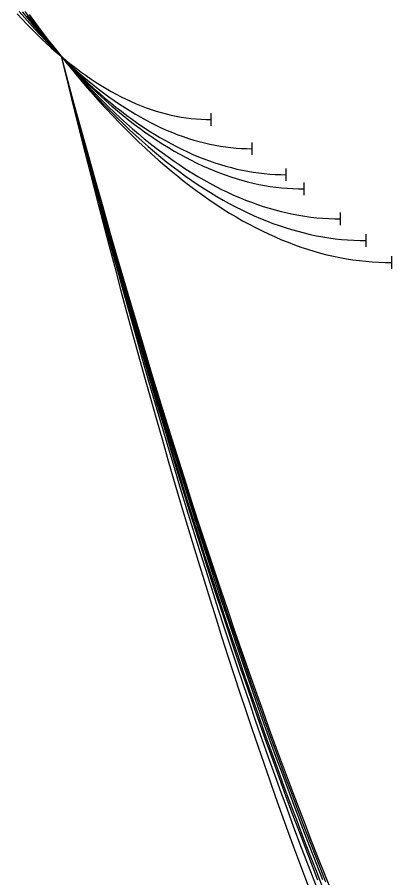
# Model space of a CAD drawing. Header units: metres. Extents: x -87 to 28195, y -4474 to 524.
# Drawn here: x 656 to 954, y -1033 to -347 of the extents above; entities that cross this region are included whole.
import ezdxf

# ---------------------------------------------------------------- set-up
doc = ezdxf.new("R2010")
doc.units = ezdxf.units.M
for name, color, linetype in [('CATENARIES_-10_bare', 7, 'Continuous'), ('CATENARIES_-10_ICE', 7, 'Continuous'), ('CATENARIES_-19_bare', 7, 'Continuous'), ('CATENARIES_-19_HEAVY_ICE', 7, 'Continuous'), ('CATENARIES_0', 7, 'Continuous'), ('CATENARIES_0_ICE', 7, 'Continuous'), ('CATENARIES_50_theoretical', 7, 'Continuous')]:
    doc.layers.add(name, color=color, linetype=linetype)

msp = doc.modelspace()

# ---------------------------------------------------------------- linework, layer by layer
at = {"layer": 'CATENARIES_-10_bare'}
msp.add_line((934, -529.51), (934, -519.51), dxfattribs=at)
for points in [[(666.22, -346.39, 0), (671.15, -352.89, 0), (676.07, -359.28, 0), (681, -365.54, 0), (685.93, -371.68, 0), (690.86, -377.7, 0), (695.82, -383.64, 0), (700.78, -389.45, 0), (705.75, -395.15, 0), (710.71, -400.71, 0), (715.67, -406.16, 0), (720.63, -411.48, 0), (725.59, -416.69, 0), (730.56, -421.76, 0), (735.52, -426.72, 0), (740.48, -431.55, 0), (745.44, -436.26, 0), (750.4, -440.85, 0), (755.37, -445.31, 0), (760.33, -449.65, 0), (765.29, -453.87, 0), (770.25, -457.97, 0), (775.21, -461.94, 0), (780.18, -465.79, 0), (785.14, -469.52, 0), (790.1, -473.13, 0), (795.06, -476.61, 0), (800.02, -479.98, 0), (804.99, -483.22, 0), (809.95, -486.33, 0), (814.91, -489.33, 0), (819.87, -492.2, 0), (824.83, -494.95, 0), (829.8, -497.58, 0), (834.76, -500.08, 0), (839.72, -502.46, 0), (844.68, -504.72, 0), (849.65, -506.86, 0), (854.61, -508.88, 0), (859.57, -510.77, 0), (864.53, -512.54, 0), (869.49, -514.19, 0), (874.46, -515.72, 0), (879.42, -517.12, 0), (884.38, -518.41, 0), (889.34, -519.57, 0), (894.3, -520.61, 0), (899.27, -521.52, 0), (904.23, -522.32, 0), (909.19, -522.99, 0), (914.15, -523.54, 0), (919.11, -523.97, 0), (924.08, -524.27, 0), (929.04, -524.45, 0), (934, -524.51, 0)], [(690.86, -377.7, 0), (696.26, -397.87, 0), (701.66, -417.86, 0), (707.07, -437.68, 0), (712.47, -457.32, 0), (717.87, -476.79, 0), (723.27, -496.07, 0), (728.68, -515.19, 0), (734.08, -534.13, 0), (739.48, -552.89, 0), (744.88, -571.48, 0), (750.29, -589.89, 0), (755.69, -608.13, 0), (761.09, -626.19, 0), (766.49, -644.08, 0), (771.89, -661.8, 0), (777.3, -679.34, 0), (782.7, -696.71, 0), (788.1, -713.9, 0), (793.5, -730.92, 0), (798.91, -747.77, 0), (804.31, -764.44, 0), (809.71, -780.94, 0), (815.11, -797.27, 0), (820.52, -813.43, 0), (825.92, -829.41, 0), (831.32, -845.22, 0), (836.72, -860.86, 0), (842.12, -876.32, 0), (847.53, -891.62, 0), (852.93, -906.74, 0), (858.33, -921.69, 0), (863.73, -936.47, 0), (869.14, -951.07, 0), (874.54, -965.51, 0), (879.94, -979.77, 0), (885.34, -993.87, 0), (890.75, -1007.79, 0), (896.15, -1021.54, 0), (901.55, -1035.12, 0)]]:
    msp.add_polyline3d(points, dxfattribs=at)
at = {"layer": 'CATENARIES_-10_ICE'}
msp.add_line((884.5, -488.35), (884.5, -478.35), dxfattribs=at)
for points in [[(663.62, -345.85, 0), (668.16, -351.45, 0), (672.7, -356.93, 0), (677.24, -362.3, 0), (681.78, -367.55, 0), (686.32, -372.68, 0), (690.86, -377.7, 0), (695.36, -382.56, 0), (699.87, -387.31, 0), (704.37, -391.94, 0), (708.87, -396.46, 0), (713.38, -400.86, 0), (717.88, -405.15, 0), (722.38, -409.32, 0), (726.89, -413.38, 0), (731.39, -417.32, 0), (735.89, -421.15, 0), (740.4, -424.87, 0), (744.9, -428.47, 0), (749.4, -431.95, 0), (753.91, -435.32, 0), (758.41, -438.58, 0), (762.91, -441.72, 0), (767.42, -444.75, 0), (771.92, -447.66, 0), (776.42, -450.46, 0), (780.93, -453.15, 0), (785.43, -455.72, 0), (789.93, -458.17, 0), (794.44, -460.51, 0), (798.94, -462.74, 0), (803.44, -464.85, 0), (807.95, -466.85, 0), (812.45, -468.74, 0), (816.95, -470.51, 0), (821.46, -472.16, 0), (825.96, -473.7, 0), (830.46, -475.13, 0), (834.96, -476.44, 0), (839.47, -477.64, 0), (843.97, -478.73, 0), (848.47, -479.7, 0), (852.98, -480.55, 0), (857.48, -481.3, 0), (861.98, -481.92, 0), (866.49, -482.44, 0), (870.99, -482.84, 0), (875.49, -483.12, 0), (880, -483.29, 0), (884.5, -483.35, 0)], [(690.86, -377.7, 0), (696.08, -397.68, 0), (701.3, -417.48, 0), (706.53, -437.11, 0), (711.75, -456.56, 0), (716.97, -475.84, 0), (722.19, -494.93, 0), (727.42, -513.86, 0), (732.64, -532.61, 0), (737.86, -551.18, 0), (743.08, -569.58, 0), (748.3, -587.81, 0), (753.53, -605.86, 0), (758.75, -623.73, 0), (763.97, -641.44, 0), (769.19, -658.96, 0), (774.42, -676.32, 0), (779.64, -693.5, 0), (784.86, -710.51, 0), (790.08, -727.34, 0), (795.3, -744, 0), (800.53, -760.49, 0), (805.75, -776.81, 0), (810.97, -792.95, 0), (816.19, -808.92, 0), (821.42, -824.72, 0), (826.64, -840.35, 0), (831.86, -855.8, 0), (837.08, -871.09, 0), (842.3, -886.2, 0), (847.53, -901.14, 0), (852.75, -915.91, 0), (857.97, -930.51, 0), (863.19, -944.93, 0), (868.42, -959.19, 0), (873.64, -973.27, 0), (878.86, -987.19, 0), (884.08, -1000.93, 0), (889.3, -1014.51, 0), (894.53, -1027.91, 0), (899.75, -1041.14, 0)]]:
    msp.add_polyline3d(points, dxfattribs=at)
at = {"layer": 'CATENARIES_-19_bare'}
msp.add_line((954.26, -547.03), (954.26, -537.03), dxfattribs=at)
for points in [[(665.49, -344.47, 0), (670.57, -351.36, 0), (675.64, -358.13, 0), (680.71, -364.78, 0), (685.79, -371.3, 0), (690.86, -377.7, 0), (696.02, -384.09, 0), (701.19, -390.35, 0), (706.35, -396.49, 0), (711.52, -402.49, 0), (716.68, -408.37, 0), (721.85, -414.13, 0), (727.01, -419.75, 0), (732.18, -425.25, 0), (737.34, -430.63, 0), (742.51, -435.87, 0), (747.67, -440.99, 0), (752.84, -445.98, 0), (758, -450.85, 0), (763.17, -455.59, 0), (768.33, -460.2, 0), (773.5, -464.69, 0), (778.66, -469.05, 0), (783.83, -473.28, 0), (788.99, -477.38, 0), (794.16, -481.36, 0), (799.32, -485.21, 0), (804.48, -488.94, 0), (809.65, -492.54, 0), (814.81, -496.01, 0), (819.98, -499.36, 0), (825.14, -502.58, 0), (830.31, -505.67, 0), (835.47, -508.64, 0), (840.64, -511.48, 0), (845.8, -514.19, 0), (850.97, -516.78, 0), (856.13, -519.24, 0), (861.3, -521.58, 0), (866.46, -523.79, 0), (871.63, -525.87, 0), (876.79, -527.83, 0), (881.96, -529.66, 0), (887.12, -531.36, 0), (892.29, -532.94, 0), (897.45, -534.39, 0), (902.61, -535.72, 0), (907.78, -536.92, 0), (912.94, -537.99, 0), (918.11, -538.93, 0), (923.27, -539.76, 0), (928.44, -540.45, 0), (933.6, -541.02, 0), (938.77, -541.46, 0), (943.93, -541.77, 0), (949.1, -541.96, 0), (954.26, -542.03, 0)], [(690.86, -377.7, 0), (696.39, -398.15, 0), (701.92, -418.42, 0), (707.45, -438.51, 0), (712.98, -458.42, 0), (718.51, -478.16, 0), (724.04, -497.71, 0), (729.57, -517.08, 0), (735.1, -536.28, 0), (740.62, -555.29, 0), (746.15, -574.13, 0), (751.68, -592.79, 0), (757.21, -611.27, 0), (762.74, -629.57, 0), (768.27, -647.69, 0), (773.8, -665.64, 0), (779.33, -683.41, 0), (784.86, -701, 0), (790.39, -718.41, 0), (795.92, -735.65, 0), (801.45, -752.71, 0), (806.98, -769.59, 0), (812.51, -786.3, 0), (818.04, -802.83, 0), (823.57, -819.19, 0), (829.1, -835.36, 0), (834.62, -851.37, 0), (840.15, -867.19, 0), (845.68, -882.84, 0), (851.21, -898.32, 0), (856.74, -913.62, 0), (862.27, -928.74, 0), (867.8, -943.69, 0), (873.33, -958.46, 0), (878.86, -973.06, 0), (884.39, -987.49, 0), (889.92, -1001.74, 0), (895.45, -1015.81, 0), (900.98, -1029.71, 0), (906.51, -1043.44, 0)]]:
    msp.add_polyline3d(points, dxfattribs=at)
at = {"layer": 'CATENARIES_-19_HEAVY_ICE'}
msp.add_line((843.13, -456.3), (843.13, -446.3), dxfattribs=at)
for points in [[(657.61, -342, 0), (661.76, -346.85, 0), (665.92, -351.59, 0), (670.08, -356.21, 0), (674.23, -360.73, 0), (678.39, -365.14, 0), (682.55, -369.44, 0), (686.7, -373.62, 0), (690.86, -377.7, 0), (695.09, -381.74, 0), (699.32, -385.66, 0), (703.55, -389.46, 0), (707.78, -393.16, 0), (712.01, -396.74, 0), (716.24, -400.2, 0), (720.47, -403.55, 0), (724.7, -406.79, 0), (728.93, -409.92, 0), (733.16, -412.93, 0), (737.39, -415.82, 0), (741.62, -418.61, 0), (745.85, -421.27, 0), (750.08, -423.83, 0), (754.31, -426.27, 0), (758.54, -428.6, 0), (762.76, -430.81, 0), (766.99, -432.91, 0), (771.22, -434.9, 0), (775.45, -436.77, 0), (779.68, -438.53, 0), (783.91, -440.18, 0), (788.14, -441.71, 0), (792.37, -443.13, 0), (796.6, -444.44, 0), (800.83, -445.63, 0), (805.06, -446.71, 0), (809.29, -447.67, 0), (813.52, -448.52, 0), (817.75, -449.26, 0), (821.98, -449.89, 0), (826.21, -450.4, 0), (830.44, -450.79, 0), (834.67, -451.08, 0), (838.9, -451.25, 0), (843.13, -451.3, 0)], [(690.86, -377.7, 0), (695.86, -397.36, 0), (700.86, -416.85, 0), (705.86, -436.16, 0), (710.86, -455.31, 0), (715.86, -474.27, 0), (720.86, -493.07, 0), (725.86, -511.69, 0), (730.86, -530.14, 0), (735.86, -548.42, 0), (740.86, -566.53, 0), (745.86, -584.46, 0), (750.86, -602.22, 0), (755.86, -619.81, 0), (760.86, -637.23, 0), (765.86, -654.48, 0), (770.86, -671.55, 0), (775.86, -688.46, 0), (780.86, -705.2, 0), (785.86, -721.76, 0), (790.86, -738.15, 0), (795.86, -754.38, 0), (800.86, -770.43, 0), (805.86, -786.32, 0), (810.86, -802.03, 0), (815.86, -817.58, 0), (820.86, -832.95, 0), (825.86, -848.16, 0), (830.86, -863.2, 0), (835.86, -878.07, 0), (840.86, -892.77, 0), (845.86, -907.3, 0), (850.86, -921.66, 0), (855.86, -935.86, 0), (860.86, -949.88, 0), (865.86, -963.74, 0), (870.86, -977.44, 0), (875.86, -990.96, 0), (880.86, -1004.32, 0), (885.86, -1017.5, 0), (890.86, -1030.53, 0), (895.86, -1043.38, 0)]]:
    msp.add_polyline3d(points, dxfattribs=at)
at = {"layer": 'CATENARIES_0'}
msp.add_line((913.53, -512.19), (913.53, -502.19), dxfattribs=at)
for points in [[(662.11, -342.05, 0), (666.9, -348.3, 0), (671.69, -354.42, 0), (676.49, -360.42, 0), (681.28, -366.3, 0), (686.07, -372.06, 0), (690.86, -377.7, 0), (695.6, -383.16, 0), (700.34, -388.5, 0), (705.07, -393.72, 0), (709.81, -398.82, 0), (714.55, -403.81, 0), (719.29, -408.68, 0), (724.02, -413.43, 0), (728.76, -418.06, 0), (733.5, -422.58, 0), (738.24, -426.97, 0), (742.97, -431.25, 0), (747.71, -435.42, 0), (752.45, -439.46, 0), (757.19, -443.39, 0), (761.93, -447.2, 0), (766.66, -450.89, 0), (771.4, -454.47, 0), (776.14, -457.92, 0), (780.88, -461.26, 0), (785.61, -464.49, 0), (790.35, -467.59, 0), (795.09, -470.58, 0), (799.83, -473.45, 0), (804.57, -476.21, 0), (809.3, -478.84, 0), (814.04, -481.36, 0), (818.78, -483.76, 0), (823.52, -486.05, 0), (828.25, -488.21, 0), (832.99, -490.26, 0), (837.73, -492.2, 0), (842.47, -494.01, 0), (847.2, -495.71, 0), (851.94, -497.29, 0), (856.68, -498.76, 0), (861.42, -500.1, 0), (866.16, -501.33, 0), (870.89, -502.45, 0), (875.63, -503.44, 0), (880.37, -504.32, 0), (885.11, -505.08, 0), (889.84, -505.72, 0), (894.58, -506.25, 0), (899.32, -506.66, 0), (904.06, -506.95, 0), (908.8, -507.13, 0), (913.53, -507.19, 0)], [(690.86, -377.7, 0), (696.2, -397.84, 0), (701.54, -417.81, 0), (706.88, -437.6, 0), (712.22, -457.21, 0), (717.56, -476.65, 0), (722.91, -495.91, 0), (728.25, -514.99, 0), (733.59, -533.9, 0), (738.93, -552.63, 0), (744.27, -571.18, 0), (749.61, -589.56, 0), (754.95, -607.76, 0), (760.29, -625.79, 0), (765.63, -643.64, 0), (770.97, -661.32, 0), (776.31, -678.82, 0), (781.66, -696.15, 0), (787, -713.3, 0), (792.34, -730.28, 0), (797.68, -747.09, 0), (803.02, -763.72, 0), (808.36, -780.18, 0), (813.7, -796.46, 0), (819.04, -812.57, 0), (824.38, -828.5, 0), (829.72, -844.27, 0), (835.06, -859.86, 0), (840.41, -875.27, 0), (845.75, -890.52, 0), (851.09, -905.59, 0), (856.43, -920.49, 0), (861.77, -935.21, 0), (867.11, -949.77, 0), (872.45, -964.15, 0), (877.79, -978.36, 0), (883.13, -992.4, 0), (888.47, -1006.27, 0), (893.81, -1019.96, 0), (899.16, -1033.49, 0)]]:
    msp.add_polyline3d(points, dxfattribs=at)
at = {"layer": 'CATENARIES_0_ICE'}
msp.add_line((870.26, -477.03), (870.26, -467.03), dxfattribs=at)
for points in [[(659.9, -342.28, 0), (664.32, -347.69, 0), (668.74, -352.98, 0), (673.17, -358.15, 0), (677.59, -363.21, 0), (682.01, -368.16, 0), (686.44, -372.99, 0), (690.86, -377.7, 0), (695.24, -382.25, 0), (699.61, -386.69, 0), (703.99, -391.01, 0), (708.36, -395.22, 0), (712.74, -399.32, 0), (717.11, -403.31, 0), (721.49, -407.18, 0), (725.86, -410.94, 0), (730.24, -414.59, 0), (734.62, -418.13, 0), (738.99, -421.55, 0), (743.37, -424.86, 0), (747.74, -428.06, 0), (752.12, -431.14, 0), (756.49, -434.12, 0), (760.87, -436.98, 0), (765.24, -439.73, 0), (769.62, -442.36, 0), (774, -444.89, 0), (778.37, -447.3, 0), (782.75, -449.6, 0), (787.12, -451.79, 0), (791.5, -453.86, 0), (795.87, -455.83, 0), (800.25, -457.68, 0), (804.62, -459.42, 0), (809, -461.04, 0), (813.38, -462.56, 0), (817.75, -463.96, 0), (822.13, -465.25, 0), (826.5, -466.42, 0), (830.88, -467.49, 0), (835.25, -468.44, 0), (839.63, -469.28, 0), (844, -470.01, 0), (848.38, -470.63, 0), (852.76, -471.13, 0), (857.13, -471.53, 0), (861.51, -471.81, 0), (865.88, -471.98, 0), (870.26, -472.03, 0)], [(690.86, -377.7, 0), (695.97, -397.42, 0), (701.08, -416.98, 0), (706.19, -436.35, 0), (711.29, -455.56, 0), (716.4, -474.6, 0), (721.51, -493.46, 0), (726.62, -512.15, 0), (731.73, -530.67, 0), (736.84, -549.01, 0), (741.95, -567.19, 0), (747.06, -585.19, 0), (752.16, -603.03, 0), (757.27, -620.69, 0), (762.38, -638.18, 0), (767.49, -655.5, 0), (772.6, -672.65, 0), (777.71, -689.63, 0), (782.82, -706.44, 0), (787.93, -723.09, 0), (793.03, -739.56, 0), (798.14, -755.86, 0), (803.25, -771.99, 0), (808.36, -787.96, 0), (813.47, -803.75, 0), (818.58, -819.38, 0), (823.69, -834.83, 0), (828.79, -850.12, 0), (833.9, -865.24, 0), (839.01, -880.2, 0), (844.12, -894.98, 0), (849.23, -909.6, 0), (854.34, -924.05, 0), (859.45, -938.33, 0), (864.56, -952.44, 0), (869.66, -966.39, 0), (874.77, -980.17, 0), (879.88, -993.78, 0), (884.99, -1007.22, 0), (890.1, -1020.5, 0), (895.21, -1033.61, 0)]]:
    msp.add_polyline3d(points, dxfattribs=at)
at = {"layer": 'CATENARIES_50_theoretical'}
msp.add_line((810.38, -433.1), (810.38, -423.1), dxfattribs=at)
for points in [[(655.97, -343.95, 0), (659.85, -348.12, 0), (663.73, -352.19, 0), (667.6, -356.16, 0), (671.48, -360.01, 0), (675.35, -363.76, 0), (679.23, -367.41, 0), (683.11, -370.94, 0), (686.98, -374.38, 0), (690.86, -377.7, 0), (694.84, -381.01, 0), (698.83, -384.2, 0), (702.81, -387.28, 0), (706.8, -390.25, 0), (710.78, -393.11, 0), (714.76, -395.85, 0), (718.75, -398.49, 0), (722.73, -401.01, 0), (726.72, -403.41, 0), (730.7, -405.71, 0), (734.69, -407.89, 0), (738.67, -409.97, 0), (742.65, -411.93, 0), (746.64, -413.77, 0), (750.62, -415.51, 0), (754.61, -417.13, 0), (758.59, -418.64, 0), (762.57, -420.04, 0), (766.56, -421.33, 0), (770.54, -422.51, 0), (774.53, -423.57, 0), (778.51, -424.52, 0), (782.5, -425.36, 0), (786.48, -426.09, 0), (790.46, -426.7, 0), (794.45, -427.21, 0), (798.43, -427.6, 0), (802.42, -427.88, 0), (806.4, -428.05, 0), (810.38, -428.1, 0)], [(690.86, -377.7, 0), (695.61, -397.06, 0), (700.35, -416.24, 0), (705.1, -435.26, 0), (709.85, -454.1, 0), (714.6, -472.77, 0), (719.34, -491.27, 0), (724.09, -509.6, 0), (728.84, -527.76, 0), (733.59, -545.75, 0), (738.33, -563.57, 0), (743.08, -581.22, 0), (747.83, -598.7, 0), (752.58, -616.02, 0), (757.32, -633.16, 0), (762.07, -650.13, 0), (766.82, -666.94, 0), (771.57, -683.57, 0), (776.31, -700.04, 0), (781.06, -716.34, 0), (785.81, -732.47, 0), (790.56, -748.44, 0), (795.3, -764.24, 0), (800.05, -779.87, 0), (804.8, -795.33, 0), (809.55, -810.62, 0), (814.29, -825.75, 0), (819.04, -840.71, 0), (823.79, -855.51, 0), (828.54, -870.14, 0), (833.28, -884.6, 0), (838.03, -898.89, 0), (842.78, -913.02, 0), (847.53, -926.99, 0), (852.27, -940.79, 0), (857.02, -954.42, 0), (861.77, -967.89, 0), (866.52, -981.19, 0), (871.26, -994.33, 0), (876.01, -1007.3, 0), (880.76, -1020.11, 0), (885.51, -1032.76, 0), (890.25, -1045.24, 0)]]:
    msp.add_polyline3d(points, dxfattribs=at)

doc.saveas('drawing.dxf')
